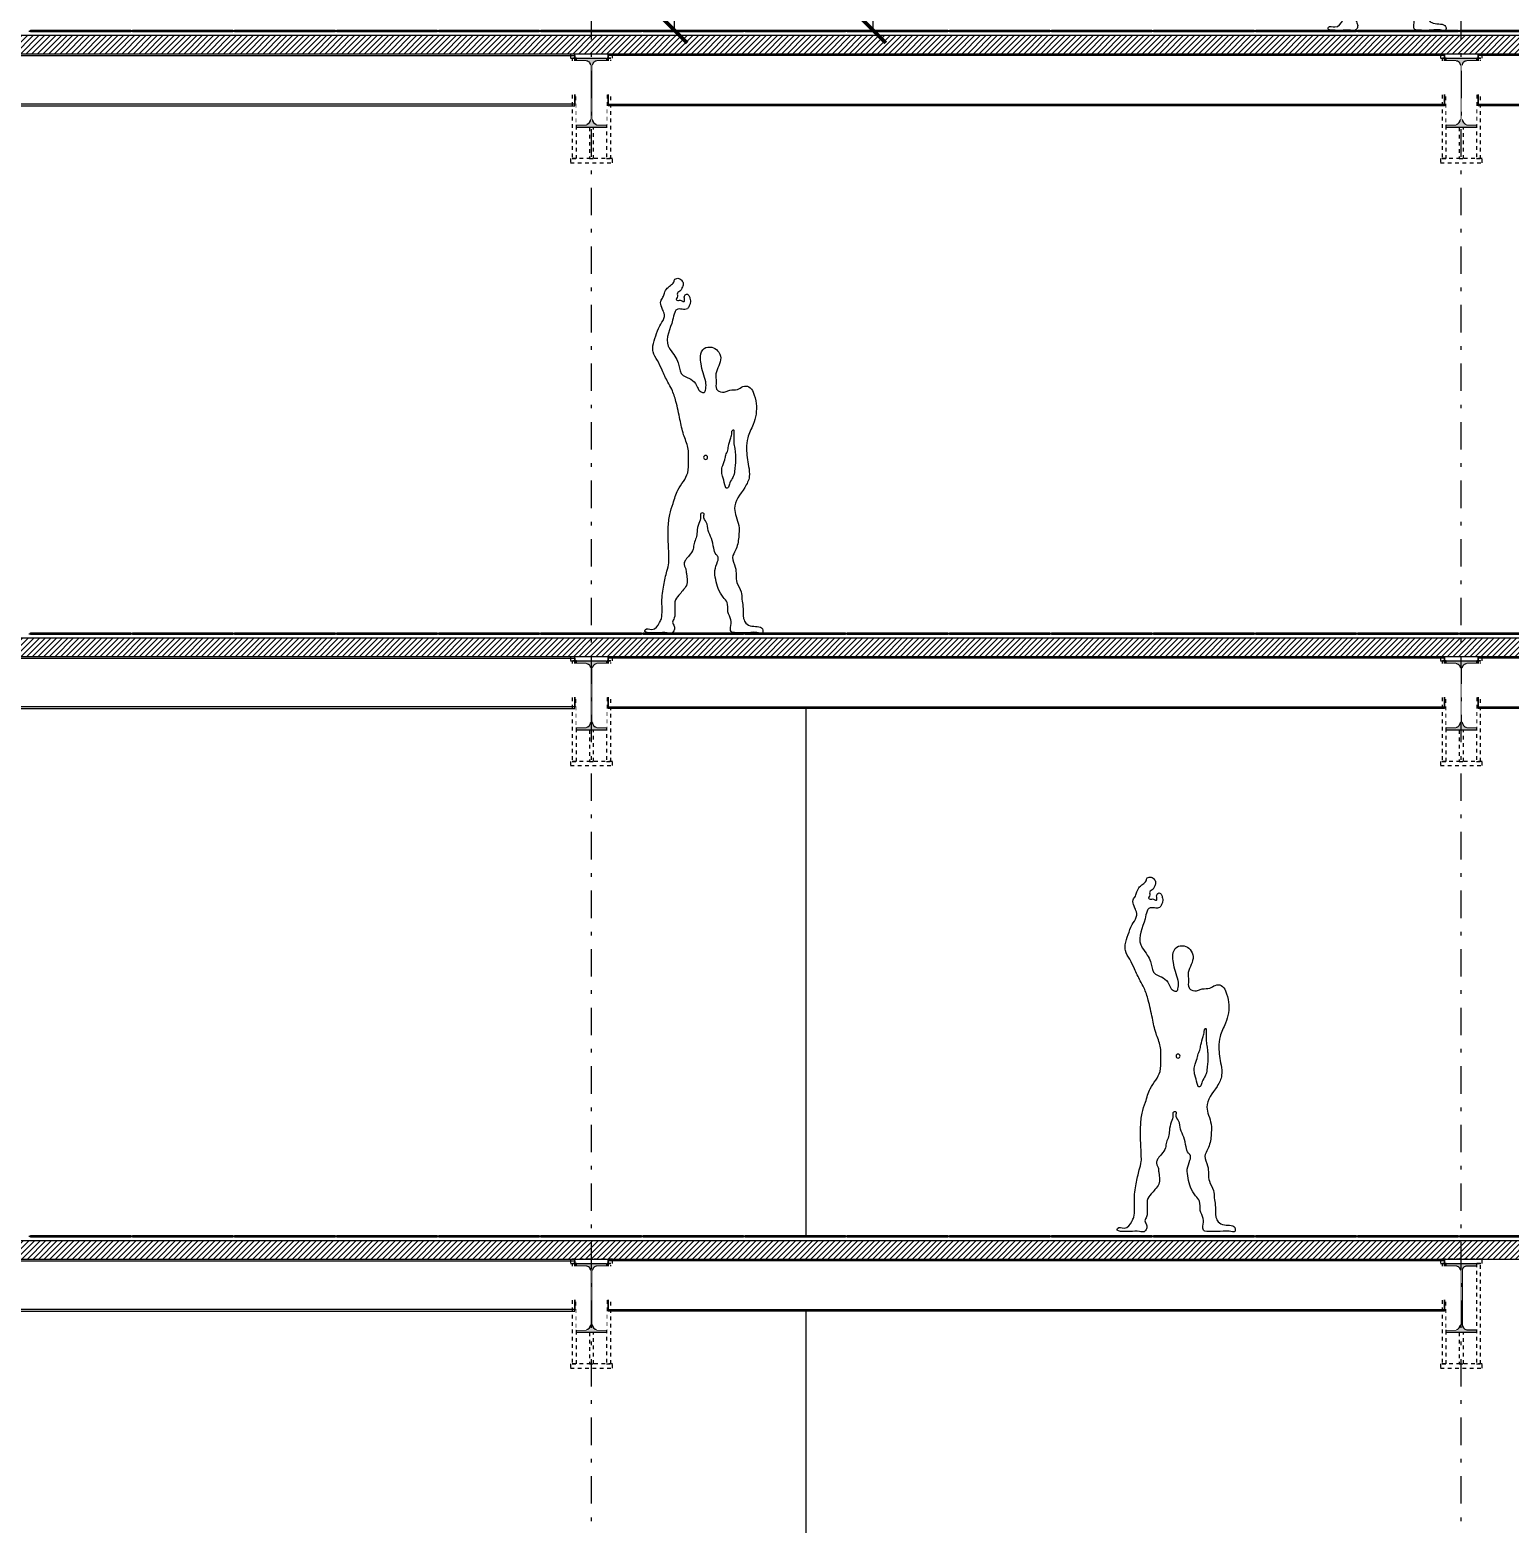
# Model space of a CAD drawing. Header units: millimetres. Extents: x -101 to 3415, y -52 to 1366.
# Drawn here: x 263.81 to 304.25, y 73.34 to 114.16 of the extents above; entities that cross this region are included whole.
import ezdxf

# ---------------------------------------------------------------- set-up
doc = ezdxf.new("R2010")
doc.units = ezdxf.units.MM
doc.set_wipeout_variables(frame=1)
doc.linetypes.add('DASHDOT2', pattern=[0.5, 0.25, -0.125, 0, -0.125])
doc.linetypes.add('OCULTA2', pattern=[0.3, 0.2, -0.1])
doc.layers.add('00_ARQ', color=8, linetype='Continuous')
doc.layers.add('A-ESTRUCTURA', color=6, linetype='Continuous')

# ---------------------------------------------------------------- blocks, each defined once
blk = doc.blocks.new('MODULOR')
blk.add_circle((784.0657, 453.1845), 0.0119)
for points, start_tangent, end_tangent in [([(783.905, 452.1383), (783.8138, 452.1368), (783.7402, 452.1353), (783.7299, 452.1339), (783.724, 452.1515), (783.7888, 452.1765), (783.8255, 452.1942), (783.8388, 452.2221), (783.8432, 452.2956), (783.8491, 452.3368), (783.8535, 452.3809), (783.8785, 452.4368), (783.8888, 452.528), (783.905, 452.5869), (783.8873, 452.6295), (783.8682, 452.7089), (783.8682, 452.778), (783.8829, 452.831), (783.8932, 452.8795), (783.8322, 453.0039), (783.805, 453.07), (783.8089, 453.1309), (783.8218, 453.2372), (783.8141, 453.302), (783.7823, 453.3819), (783.7647, 453.4426), (783.764, 453.5061), (783.7818, 453.5737), (783.808, 453.6069), (783.8429, 453.6073), (783.876, 453.5912), (783.9214, 453.5855), (783.9436, 453.5777), (783.9872, 453.5807), (783.9999, 453.5925), (784.0031, 453.6354), (784.0043, 453.6834), (783.9867, 453.7314), (783.9757, 453.7788), (783.9939, 453.8219), (784.0292, 453.8426), (784.0736, 453.8359), (784.0967, 453.7897), (784.093, 453.7429), (784.0809, 453.6895), (784.0651, 453.6366), (784.0651, 453.5935), (784.0736, 453.5728), (784.0979, 453.5795), (784.1113, 453.5953), (784.1271, 453.6257), (784.1653, 453.6573), (784.1957, 453.6712), (784.2115, 453.6864), (784.2298, 453.7502), (784.2492, 453.7885), (784.279, 453.8316), (784.2887, 453.8498), (784.2629, 454.0049), (784.2502, 454.0509), (784.2396, 454.0668), (784.2067, 454.07), (784.175, 454.0732), (784.1644, 454.0896), (784.1575, 454.107), (784.1596, 454.1351), (784.1665, 454.1515), (784.1739, 454.1589), (784.1872, 454.1563), (784.193, 454.1351), (784.193, 454.1187), (784.1972, 454.1155), (784.2126, 454.1229), (784.2327, 454.1224), (784.2412, 454.1277), (784.2353, 454.1409), (784.2344, 454.1658), (784.2151, 454.1825), (784.2071, 454.1978), (784.1992, 454.2177), (784.2058, 454.2377), (784.2261, 454.2536), (784.249, 454.2489), (784.2561, 454.2319), (784.276, 454.2125), (784.2948, 454.1955), (784.3118, 454.1668), (784.3206, 454.141), (784.3335, 454.1175), (784.3282, 454.0805), (784.3177, 454.0553), (784.3118, 454.0377), (784.3153, 454.0143), (784.3395, 453.9701), (784.3638, 453.9101), (784.3808, 453.8502), (784.3793, 453.8155), (784.354, 453.7628), (784.3255, 453.7054), (784.2912, 453.6343), (784.2686, 453.5913), (784.2431, 453.5192), (784.219, 453.4105), (784.1972, 453.3202), (784.1717, 453.243), (784.1681, 453.163), (784.1731, 453.0932), (784.2311, 452.9896), (784.2601, 452.9099), (784.2804, 452.8433), (784.2891, 452.7621), (784.2898, 452.6932), (784.2869, 452.6388), (784.2854, 452.5915), (784.2854, 452.5543), (784.2969, 452.5056), (784.3069, 452.464), (784.3155, 452.4211), (784.3241, 452.3724), (784.3259, 452.2699), (784.3302, 452.2227), (784.3408, 452.1973), (784.3873, 452.1564), (784.427, 452.1545), (784.4289, 452.1452), (784.4208, 452.1396), (784.3978, 452.1365), (784.3519, 452.1359), (784.2955, 452.1365), (784.2682, 452.1353), (784.2533, 452.1533), (784.2539, 452.1756), (784.2632, 452.1998), (784.2533, 452.2252), (784.2502, 452.2686), (784.2496, 452.299), (784.2502, 452.3226), (784.2254, 452.361), (784.2036, 452.3877), (784.1807, 452.4199), (784.1807, 452.4906), (784.185, 452.5192), (784.1943, 452.552), (784.1846, 452.573), (784.1636, 452.5992), (784.1408, 452.6368), (784.1347, 452.6709), (784.1225, 452.7033), (784.1172, 452.74), (784.1067, 452.7898), (784.0962, 452.8309), (784.0936, 452.8493), (784.0761, 452.8502), (784.077, 452.8336), (784.0621, 452.7977), (784.0499, 452.747), (784.0315, 452.7007), (784.0175, 452.6421), (784.0026, 452.6045), (783.9921, 452.5922), (783.9942, 452.5633), (784.0102, 452.509), (784.0053, 452.4548), (783.9905, 452.4005), (783.9609, 452.35), (783.9374, 452.3179), (783.9325, 452.2624), (783.9152, 452.2143), (783.9165, 452.1687), (783.914, 452.1453), (783.905, 452.1383)], (-0.997918, -0.064489), (-0.997918, -0.064489)), ([(783.9485, 453.1825), (783.9638, 453.1361), (783.9698, 453.1042), (783.9644, 453.0717), (783.9512, 453.0206), (783.9406, 453.0014), (783.9326, 453.0034), (783.924, 453.0239), (783.9074, 453.0578), (783.8961, 453.085), (783.8908, 453.1248), (783.8875, 453.1573), (783.8875, 453.1852), (783.8888, 453.211), (783.8921, 453.2382), (783.8974, 453.2741), (783.8974, 453.3066), (783.8974, 453.3305), (783.8974, 453.3444), (783.8987, 453.349), (783.904, 453.3477), (783.9087, 453.3318), (783.9147, 453.3013), (783.9293, 453.2509), (783.9359, 453.2197), (783.9472, 453.1911), (783.9485, 453.1825)], (0.255607, -0.966781), (0.255607, -0.966781))]:
    blk.add_spline(points, degree=3, dxfattribs=dict(start_tangent=start_tangent, end_tangent=end_tangent))
blk = doc.blocks.new('_ArchTick')
at = {"color": 0, "linetype": 'ByBlock', "const_width": 0.15}
blk.add_lwpolyline([(-0.5, -0.5), (0.5, 0.5)], dxfattribs=at)
blk = doc.blocks.new('A$C0F3E0099')
at = {"layer": 'A-ESTRUCTURA', "color": 8, "linetype": 'OCULTA2', "ltscale": 0.1}
for points in [[(-0.125, 0.025), (0.125, 0.025), (0.125, 0), (-0.125, 0)], [(-0.09, 0), (-0.09, -0.6), (-0.115, -0.6), (-0.115, 0)], [(0.115, 0), (0.115, -0.6), (0.09, -0.6), (0.09, 0)], [(0.0125, -0.413), (0.0125, -0.6), (-0.0125, -0.6), (-0.0125, -0.413)], [(-0.125, -0.6), (0.125, -0.6), (0.125, -0.625), (-0.125, -0.625)]]:
    blk.add_lwpolyline(points, close=True, dxfattribs=at)

msp = doc.modelspace()

# ---------------------------------------------------------------- hatches: boundary and pattern name
at = {"layer": '00_ARQ'}
h = msp.add_hatch(dxfattribs=at)
h.set_pattern_fill('LINE', color=9, scale=0.034297, angle=45, style=0)
h.set_pattern_definition([(45, (-3488.39546, -6.57276), (-0.07699871, 0.07699871), [])])
h.paths.add_polyline_path([(319.827, 113.499), (226.951, 113.499), (226.951, 114.011), (319.827, 114.016)])
h = msp.add_hatch(color=9, dxfattribs=at)
edge = h.paths.add_edge_path()
edge.add_line((279.177, 113.185), (279.177, 111.728))
edge.add_arc((279.334, 111.724), 0.158, 178.4498, 258.7549)
edge.add_line((279.304, 111.569), (279.566, 111.569))
edge.add_line((279.566, 111.569), (279.566, 111.496))
edge.add_line((279.566, 111.496), (278.743, 111.496))
edge.add_line((278.743, 111.496), (278.743, 111.569))
edge.add_line((278.743, 111.569), (279.006, 111.569))
edge.add_arc((278.975, 111.724), 0.158, 281.2451, 361.5502)
edge.add_line((279.133, 111.728), (279.133, 113.185))
edge.add_arc((279.006, 113.185), 0.127, 0, 90)
edge.add_line((279.006, 113.311), (278.743, 113.311))
edge.add_line((278.743, 113.311), (278.743, 113.385))
edge.add_line((278.743, 113.385), (279.566, 113.385))
edge.add_line((279.566, 113.385), (279.566, 113.311))
edge.add_line((279.566, 113.311), (279.304, 113.311))
edge.add_arc((279.304, 113.185), 0.127, 90, 180)
h = msp.add_hatch(color=9, dxfattribs=at)
edge = h.paths.add_edge_path()
edge.add_line((302.938, 113.185), (302.938, 111.728))
edge.add_arc((303.096, 111.724), 0.158, 178.4498, 258.7549)
edge.add_line((303.065, 111.569), (303.328, 111.569))
edge.add_line((303.328, 111.569), (303.328, 111.496))
edge.add_line((303.328, 111.496), (302.505, 111.496))
edge.add_line((302.505, 111.496), (302.505, 111.569))
edge.add_line((302.505, 111.569), (302.767, 111.569))
edge.add_arc((302.737, 111.724), 0.158, 281.2451, 361.5502)
edge.add_line((302.894, 111.728), (302.894, 113.185))
edge.add_arc((302.767, 113.185), 0.127, 360, 450)
edge.add_line((302.767, 113.311), (302.505, 113.311))
edge.add_line((302.505, 113.311), (302.505, 113.385))
edge.add_line((302.505, 113.385), (303.328, 113.385))
edge.add_line((303.328, 113.385), (303.328, 113.311))
edge.add_line((303.328, 113.311), (303.065, 113.311))
edge.add_arc((303.065, 113.185), 0.127, 90, 180)
h = msp.add_hatch(dxfattribs=at)
h.set_pattern_fill('LINE', color=9, scale=0.034297, angle=45, style=0)
h.set_pattern_definition([(45, (-3488.39546, -6.57735), (-0.07699871, 0.07699871), [])])
h.paths.add_polyline_path([(319.827, 97.032), (226.951, 97.032), (226.951, 97.549), (319.827, 97.549)])
h = msp.add_hatch(color=9, dxfattribs=at)
edge = h.paths.add_edge_path()
edge.add_line((279.177, 96.718), (279.177, 95.261))
edge.add_arc((279.334, 95.257), 0.158, 178.4498, 258.7549)
edge.add_line((279.304, 95.102), (279.566, 95.102))
edge.add_line((279.566, 95.102), (279.566, 95.029))
edge.add_line((279.566, 95.029), (278.743, 95.029))
edge.add_line((278.743, 95.029), (278.743, 95.102))
edge.add_line((278.743, 95.102), (279.006, 95.102))
edge.add_arc((278.975, 95.257), 0.158, 281.2451, 361.5502)
edge.add_line((279.133, 95.261), (279.133, 96.718))
edge.add_arc((279.006, 96.718), 0.127, 0, 90)
edge.add_line((279.006, 96.844), (278.743, 96.844))
edge.add_line((278.743, 96.844), (278.743, 96.918))
edge.add_line((278.743, 96.918), (279.566, 96.918))
edge.add_line((279.566, 96.918), (279.566, 96.844))
edge.add_line((279.566, 96.844), (279.304, 96.844))
edge.add_arc((279.304, 96.718), 0.127, 90, 180)
h = msp.add_hatch(color=9, dxfattribs=at)
edge = h.paths.add_edge_path()
edge.add_line((302.938, 96.718), (302.938, 95.261))
edge.add_arc((303.096, 95.257), 0.158, 178.4498, 258.7549)
edge.add_line((303.065, 95.102), (303.328, 95.102))
edge.add_line((303.328, 95.102), (303.328, 95.029))
edge.add_line((303.328, 95.029), (302.505, 95.029))
edge.add_line((302.505, 95.029), (302.505, 95.102))
edge.add_line((302.505, 95.102), (302.767, 95.102))
edge.add_arc((302.737, 95.257), 0.158, 281.2451, 361.5502)
edge.add_line((302.894, 95.261), (302.894, 96.718))
edge.add_arc((302.767, 96.718), 0.127, 0, 90)
edge.add_line((302.767, 96.844), (302.505, 96.844))
edge.add_line((302.505, 96.844), (302.505, 96.918))
edge.add_line((302.505, 96.918), (303.328, 96.918))
edge.add_line((303.328, 96.918), (303.328, 96.844))
edge.add_line((303.328, 96.844), (303.065, 96.844))
edge.add_arc((303.065, 96.718), 0.127, 90, 180)
h = msp.add_hatch(dxfattribs=at)
h.set_pattern_fill('LINE', color=9, scale=0.034297, angle=45, style=0)
h.set_pattern_definition([(45, (-3488.39546, -6.57728), (-0.07699871, 0.07699871), [])])
edge = h.paths.add_edge_path()
edge.add_line((318.408, 81.086), (318.408, 80.816))
edge.add_arc((318.25, 80.811), 0.158, -78.7549, 1.5502, ccw=False)
edge.add_line((318.281, 80.657), (317.992, 80.657))
edge.add_line((317.992, 80.657), (317.992, 80.569))
edge.add_line((317.992, 80.569), (226.782, 80.569))
edge.add_line((226.782, 80.569), (226.782, 81.086))
edge.add_line((226.782, 81.086), (318.408, 81.086))
h = msp.add_hatch(color=9, dxfattribs=at)
edge = h.paths.add_edge_path()
edge.add_line((279.177, 80.255), (279.177, 78.798))
edge.add_arc((279.334, 78.794), 0.158, 178.4498, 258.7549)
edge.add_line((279.304, 78.64), (279.566, 78.64))
edge.add_line((279.566, 78.64), (279.566, 78.566))
edge.add_line((279.566, 78.566), (278.743, 78.566))
edge.add_line((278.743, 78.566), (278.743, 78.64))
edge.add_line((278.743, 78.64), (279.006, 78.64))
edge.add_arc((278.975, 78.794), 0.158, 281.2451, 361.5502)
edge.add_line((279.133, 78.798), (279.133, 80.255))
edge.add_arc((279.006, 80.255), 0.127, 0, 90)
edge.add_line((279.006, 80.382), (278.743, 80.382))
edge.add_line((278.743, 80.382), (278.743, 80.455))
edge.add_line((278.743, 80.455), (279.566, 80.455))
edge.add_line((279.566, 80.455), (279.566, 80.382))
edge.add_line((279.566, 80.382), (279.304, 80.382))
edge.add_arc((279.304, 80.255), 0.127, 90, 180)
h = msp.add_hatch(color=9, dxfattribs=at)
edge = h.paths.add_edge_path()
edge.add_line((302.938, 80.255), (302.938, 78.798))
edge.add_arc((303.096, 78.794), 0.158, 178.4498, 258.7549)
edge.add_line((303.065, 78.64), (303.328, 78.64))
edge.add_line((303.328, 78.64), (303.328, 78.566))
edge.add_line((303.328, 78.566), (302.505, 78.566))
edge.add_line((302.505, 78.566), (302.505, 78.64))
edge.add_line((302.505, 78.64), (302.767, 78.64))
edge.add_arc((302.737, 78.794), 0.158, 281.2451, 361.5502)
edge.add_line((302.894, 78.798), (302.894, 80.255))
edge.add_arc((302.767, 80.255), 0.127, 0, 90)
edge.add_line((302.767, 80.382), (302.505, 80.382))
edge.add_line((302.505, 80.382), (302.505, 80.455))
edge.add_line((302.505, 80.455), (303.328, 80.455))
edge.add_line((303.328, 80.455), (303.328, 80.382))
edge.add_line((303.328, 80.382), (303.065, 80.382))
edge.add_arc((303.065, 80.255), 0.127, 90, 180)

# ---------------------------------------------------------------- linework, layer by layer
at = {"layer": '00_ARQ', "color": 9, "linetype": 'DASHDOT2', "ltscale": 3}
for p, q in [((279.155, 38.695), (279.155, 195.766)), ((302.916, 38.695), (302.916, 195.766))]:
    msp.add_line(p, q, dxfattribs=at)
at = {"layer": '00_ARQ', "color": 9}
for p, q in [((286.851, 114.148), (286.851, 121.473)), ((281.425, 114.148), (281.425, 119.637)), ((279.894, 114.148), (281.837, 114.148)), ((281.654, 114.148), (287.262, 114.148)), ((285.005, 79.156), (285.005, 66.133))]:
    msp.add_line(p, q, dxfattribs=at)
at = {"layer": '00_ARQ', "color": 9, "ltscale": 3}
for p, q in [((263.779, 114.125), (263.825, 114.125)), ((266.569, 114.125), (266.615, 114.125)), ((266.569, 114.125), (266.615, 114.125)), ((269.358, 114.125), (269.404, 114.125)), ((272.148, 114.125), (272.194, 114.125)), ((274.937, 114.125), (274.983, 114.125)), ((274.937, 114.125), (274.983, 114.125)), ((277.727, 114.125), (277.773, 114.125)), ((280.516, 114.125), (280.562, 114.125)), ((283.306, 114.125), (283.351, 114.125)), ((283.306, 114.125), (283.351, 114.125)), ((286.095, 114.125), (286.141, 114.125)), ((288.885, 114.125), (288.93, 114.125)), ((291.674, 114.125), (291.72, 114.125)), ((291.674, 114.125), (291.72, 114.125)), ((294.464, 114.125), (294.509, 114.125)), ((297.253, 114.125), (297.299, 114.125)), ((300.043, 114.125), (300.088, 114.125)), ((300.043, 114.125), (300.088, 114.125)), ((302.832, 114.125), (302.878, 114.125)), ((263.779, 97.663), (263.825, 97.663)), ((266.569, 97.663), (266.615, 97.663)), ((266.569, 97.663), (266.615, 97.663)), ((269.358, 97.663), (269.404, 97.663)), ((272.148, 97.663), (272.194, 97.663)), ((274.937, 97.663), (274.983, 97.663)), ((274.937, 97.663), (274.983, 97.663)), ((277.727, 97.663), (277.773, 97.663)), ((280.516, 97.663), (280.562, 97.663)), ((283.306, 97.663), (283.351, 97.663)), ((283.306, 97.663), (283.351, 97.663)), ((286.095, 97.663), (286.141, 97.663)), ((288.885, 97.663), (288.93, 97.663)), ((291.674, 97.663), (291.72, 97.663)), ((291.674, 97.663), (291.72, 97.663)), ((294.464, 97.663), (294.509, 97.663)), ((297.253, 97.663), (297.299, 97.663)), ((300.043, 97.663), (300.088, 97.663)), ((300.043, 97.663), (300.088, 97.663)), ((302.832, 97.663), (302.878, 97.663)), ((263.779, 81.2), (263.825, 81.2)), ((266.569, 81.2), (266.615, 81.2)), ((266.569, 81.2), (266.615, 81.2)), ((269.358, 81.2), (269.404, 81.2)), ((272.148, 81.2), (272.194, 81.2)), ((274.937, 81.2), (274.983, 81.2)), ((274.937, 81.2), (274.983, 81.2)), ((277.727, 81.2), (277.773, 81.2)), ((280.516, 81.2), (280.562, 81.2)), ((283.306, 81.2), (283.351, 81.2)), ((283.306, 81.2), (283.351, 81.2)), ((286.095, 81.2), (286.141, 81.2)), ((288.885, 81.2), (288.93, 81.2)), ((291.674, 81.2), (291.72, 81.2)), ((291.674, 81.2), (291.72, 81.2)), ((294.464, 81.2), (294.509, 81.2)), ((297.253, 81.2), (297.299, 81.2)), ((300.043, 81.2), (300.088, 81.2)), ((300.043, 81.2), (300.088, 81.2)), ((302.832, 81.2), (302.878, 81.2))]:
    msp.add_line(p, q, dxfattribs=at)
for points in [[(263.825, 114.103), (263.825, 114.148), (266.569, 114.148), (266.569, 114.103)], [(266.615, 114.103), (266.615, 114.148), (269.358, 114.148), (269.358, 114.103)], [(269.404, 114.103), (269.404, 114.148), (272.148, 114.148), (272.148, 114.103)], [(272.194, 114.103), (272.194, 114.148), (274.937, 114.148), (274.937, 114.103)], [(274.983, 114.103), (274.983, 114.148), (277.727, 114.148), (277.727, 114.103)], [(277.773, 114.103), (277.773, 114.148), (280.516, 114.148), (280.516, 114.103)], [(280.562, 114.103), (280.562, 114.148), (283.306, 114.148), (283.306, 114.103)], [(283.351, 114.103), (283.351, 114.148), (286.095, 114.148), (286.095, 114.103)], [(286.141, 114.103), (286.141, 114.148), (288.885, 114.148), (288.885, 114.103)], [(288.93, 114.103), (288.93, 114.148), (291.674, 114.148), (291.674, 114.103)], [(291.72, 114.103), (291.72, 114.148), (294.464, 114.148), (294.464, 114.103)], [(294.509, 114.103), (294.509, 114.148), (297.253, 114.148), (297.253, 114.103)], [(297.299, 114.103), (297.299, 114.148), (300.043, 114.148), (300.043, 114.103)], [(300.088, 114.103), (300.088, 114.148), (302.832, 114.148), (302.832, 114.103)], [(302.878, 114.103), (302.878, 114.148), (305.622, 114.148), (305.622, 114.103)], [(263.825, 97.64), (263.825, 97.686), (266.569, 97.686), (266.569, 97.64)], [(266.615, 97.64), (266.615, 97.686), (269.358, 97.686), (269.358, 97.64)], [(269.404, 97.64), (269.404, 97.686), (272.148, 97.686), (272.148, 97.64)], [(272.194, 97.64), (272.194, 97.686), (274.937, 97.686), (274.937, 97.64)], [(274.983, 97.64), (274.983, 97.686), (277.727, 97.686), (277.727, 97.64)], [(277.773, 97.64), (277.773, 97.686), (280.516, 97.686), (280.516, 97.64)], [(280.562, 97.64), (280.562, 97.686), (283.306, 97.686), (283.306, 97.64)], [(283.351, 97.64), (283.351, 97.686), (286.095, 97.686), (286.095, 97.64)], [(286.141, 97.64), (286.141, 97.686), (288.885, 97.686), (288.885, 97.64)], [(288.93, 97.64), (288.93, 97.686), (291.674, 97.686), (291.674, 97.64)], [(291.72, 97.64), (291.72, 97.686), (294.464, 97.686), (294.464, 97.64)], [(294.509, 97.64), (294.509, 97.686), (297.253, 97.686), (297.253, 97.64)], [(297.299, 97.64), (297.299, 97.686), (300.043, 97.686), (300.043, 97.64)], [(300.088, 97.64), (300.088, 97.686), (302.832, 97.686), (302.832, 97.64)], [(302.878, 97.64), (302.878, 97.686), (305.622, 97.686), (305.622, 97.64)], [(263.825, 81.178), (263.825, 81.223), (266.569, 81.223), (266.569, 81.178)], [(266.615, 81.178), (266.615, 81.223), (269.358, 81.223), (269.358, 81.178)], [(269.404, 81.178), (269.404, 81.223), (272.148, 81.223), (272.148, 81.178)], [(272.194, 81.178), (272.194, 81.223), (274.937, 81.223), (274.937, 81.178)], [(274.983, 81.178), (274.983, 81.223), (277.727, 81.223), (277.727, 81.178)], [(277.773, 81.178), (277.773, 81.223), (280.516, 81.223), (280.516, 81.178)], [(280.562, 81.178), (280.562, 81.223), (283.306, 81.223), (283.306, 81.178)], [(283.351, 81.178), (283.351, 81.223), (286.095, 81.223), (286.095, 81.178)], [(286.141, 81.178), (286.141, 81.223), (288.885, 81.223), (288.885, 81.178)], [(288.93, 81.178), (288.93, 81.223), (291.674, 81.223), (291.674, 81.178)], [(291.72, 81.178), (291.72, 81.223), (294.464, 81.223), (294.464, 81.178)], [(294.509, 81.178), (294.509, 81.223), (297.253, 81.223), (297.253, 81.178)], [(297.299, 81.178), (297.299, 81.223), (300.043, 81.223), (300.043, 81.178)], [(300.088, 81.178), (300.088, 81.223), (302.832, 81.223), (302.832, 81.178)], [(302.878, 81.178), (302.878, 81.223), (305.622, 81.223), (305.622, 81.178)]]:
    msp.add_lwpolyline(points, close=True, dxfattribs=at)
at = {"layer": '00_ARQ', "color": 9, "ltscale": 2}
for points in [[(278.697, 113.499), (254.192, 113.499), (254.192, 112.086), (278.697, 112.086)], [(279.612, 113.499), (302.459, 113.499), (302.459, 112.086), (279.612, 112.086)], [(303.374, 113.499), (317.839, 113.499), (317.839, 112.086), (303.374, 112.086)], [(254.192, 113.458), (278.697, 113.458), (278.697, 112.127), (254.192, 112.127)], [(302.459, 113.458), (279.612, 113.458), (279.612, 112.127), (302.459, 112.127)], [(317.839, 113.458), (303.374, 113.458), (303.374, 112.127), (317.839, 112.127)], [(278.697, 97.032), (254.192, 97.032), (254.192, 95.619), (278.697, 95.619)], [(254.192, 96.991), (278.697, 96.991), (278.697, 95.66), (254.192, 95.66)], [(279.612, 97.032), (302.459, 97.032), (302.459, 95.619), (279.612, 95.619)], [(302.459, 96.991), (279.612, 96.991), (279.612, 95.66), (302.459, 95.66)], [(303.374, 97.032), (317.839, 97.032), (317.839, 95.619), (303.374, 95.619)], [(317.839, 96.991), (303.374, 96.991), (303.374, 95.66), (317.839, 95.66)], [(278.697, 80.569), (254.192, 80.569), (254.192, 79.156), (278.697, 79.156)], [(254.192, 80.529), (278.697, 80.529), (278.697, 79.197), (254.192, 79.197)], [(279.612, 80.569), (302.459, 80.569), (302.459, 79.156), (279.612, 79.156)], [(302.459, 80.529), (279.612, 80.529), (279.612, 79.197), (302.459, 79.197)]]:
    msp.add_lwpolyline(points, close=True, dxfattribs=at)
at = {"layer": '00_ARQ', "color": 9}
for points in [[(279.177, 113.185), (279.177, 111.728, 0.365479), (279.304, 111.569), (279.566, 111.569), (279.566, 111.496), (278.743, 111.496), (278.743, 111.569), (279.006, 111.569, 0.365479), (279.133, 111.728), (279.133, 113.185, 0.414214), (279.006, 113.311), (278.743, 113.311), (278.743, 113.385), (279.566, 113.385), (279.566, 113.311), (279.304, 113.311, 0.414214)], [(302.938, 113.185), (302.938, 111.728, 0.365479), (303.065, 111.569), (303.328, 111.569), (303.328, 111.496), (302.505, 111.496), (302.505, 111.569), (302.767, 111.569, 0.365479), (302.894, 111.728), (302.894, 113.185, 0.414214), (302.767, 113.311), (302.505, 113.311), (302.505, 113.385), (303.328, 113.385), (303.328, 113.311), (303.065, 113.311, 0.414214)], [(279.177, 96.718), (279.177, 95.261, 0.365479), (279.304, 95.102), (279.566, 95.102), (279.566, 95.029), (278.743, 95.029), (278.743, 95.102), (279.006, 95.102, 0.365479), (279.133, 95.261), (279.133, 96.718, 0.414214), (279.006, 96.844), (278.743, 96.844), (278.743, 96.918), (279.566, 96.918), (279.566, 96.844), (279.304, 96.844, 0.414214)], [(302.938, 96.718), (302.938, 95.261, 0.365479), (303.065, 95.102), (303.328, 95.102), (303.328, 95.029), (302.505, 95.029), (302.505, 95.102), (302.767, 95.102, 0.365479), (302.894, 95.261), (302.894, 96.718, 0.414214), (302.767, 96.844), (302.505, 96.844), (302.505, 96.918), (303.328, 96.918), (303.328, 96.844), (303.065, 96.844, 0.414214)], [(279.177, 80.255), (279.177, 78.798, 0.365479), (279.304, 78.64), (279.566, 78.64), (279.566, 78.566), (278.743, 78.566), (278.743, 78.64), (279.006, 78.64, 0.365479), (279.133, 78.798), (279.133, 80.255, 0.414214), (279.006, 80.382), (278.743, 80.382), (278.743, 80.455), (279.566, 80.455), (279.566, 80.382), (279.304, 80.382, 0.414214)], [(302.938, 80.255), (302.938, 78.798, 0.365479), (303.065, 78.64), (303.328, 78.64), (303.328, 78.566), (302.505, 78.566), (302.505, 78.64), (302.767, 78.64, 0.365479), (302.894, 78.798), (302.894, 80.255, 0.414214), (302.767, 80.382), (302.505, 80.382), (302.505, 80.455), (303.328, 80.455), (303.328, 80.382), (303.065, 80.382, 0.414214)]]:
    msp.add_lwpolyline(points, format="xyb", close=True, dxfattribs=at)
msp.add_lwpolyline([(319.827, 97.032), (226.951, 97.032), (226.951, 97.549), (319.827, 97.549)], close=True, dxfattribs=at)
msp.add_lwpolyline([(285.005, 95.619), (285.005, 81.223)], dxfattribs=at)

# ---------------------------------------------------------------- block references
at = {"layer": '00_ARQ', "color": 9, "xscale": -4.572918431750428, "yscale": 4.572918431750796, "zscale": 4.572918431750772}
for p in [(3886.404, -1953.434), (3867.741, -1969.897), (3880.645, -1986.254)]:
    msp.add_blockref('MODULOR', p, dxfattribs=at)
at = {"layer": '00_ARQ', "color": 9, "xscale": 0.6859377647626195, "yscale": 0.6859377647626195, "zscale": 0.6859377647626195, "rotation": 270}
for p in [(281.425, 114.148), (286.851, 114.148)]:
    msp.add_blockref('_ArchTick', p, dxfattribs=at)
at = {"layer": '00_ARQ', "color": 9, "extrusion": (0, 0, -1), "xscale": 4.572918431750428, "yscale": 4.572918431750428, "zscale": -4.572918431750772}
for p in [(-279.155, 113.385), (-302.916, 113.385), (-279.155, 96.918), (-302.916, 96.918), (-279.155, 80.455), (-302.916, 80.455)]:
    msp.add_blockref('A$C0F3E0099', p, dxfattribs=at)

# ---------------------------------------------------------------- next in the draw order: wipeouts: each hides what was drawn before it
at = {"color": 9, "ltscale": 2}
for points in [[(278.24, 113.311), (278.24, 112.397), (278.743, 112.397), (278.743, 111.569), (279.006, 111.569), (279.133, 111.728), (279.133, 113.185), (279.006, 113.311)], [(278.24, 96.844), (278.24, 95.93), (278.743, 95.93), (278.743, 95.102), (279.006, 95.102), (279.133, 95.261), (279.133, 96.718), (279.006, 96.844)], [(302.002, 96.844), (302.002, 95.93), (302.505, 95.93), (302.505, 95.102), (302.767, 95.102), (302.894, 95.261), (302.894, 96.718), (302.767, 96.844)], [(278.24, 80.382), (278.24, 79.467), (278.743, 79.467), (278.743, 78.64), (279.006, 78.64), (279.133, 78.798), (279.133, 80.255), (279.006, 80.382)], [(302.002, 80.382), (302.002, 79.467), (302.505, 79.467), (302.505, 78.64), (302.767, 78.64), (302.894, 78.798), (302.894, 80.255), (302.767, 80.382)]]:
    msp.add_wipeout(points, dxfattribs=at).dxf.layer = '00_ARQ'

# ---------------------------------------------------------------- next in the draw order: wipeouts: each hides what was drawn before it
for points in [[(280.069, 113.311), (280.069, 112.397), (279.566, 112.397), (279.566, 111.569), (279.304, 111.569), (279.177, 111.728), (279.177, 113.185), (279.304, 113.311)], [(280.069, 96.844), (280.069, 95.93), (279.566, 95.93), (279.566, 95.102), (279.304, 95.102), (279.177, 95.261), (279.177, 96.718), (279.304, 96.844)], [(303.831, 96.844), (303.831, 95.93), (303.328, 95.93), (303.328, 95.102), (303.065, 95.102), (302.938, 95.261), (302.938, 96.718), (303.065, 96.844)], [(280.069, 80.382), (280.069, 79.467), (279.566, 79.467), (279.566, 78.64), (279.304, 78.64), (279.177, 78.798), (279.177, 80.255), (279.304, 80.382)]]:
    msp.add_wipeout(points, dxfattribs=at).dxf.layer = '00_ARQ'

# ---------------------------------------------------------------- next in the draw order: linework, layer by layer
at = {"layer": '00_ARQ', "color": 9}
msp.add_lwpolyline([(319.827, 113.499), (226.951, 113.499), (226.951, 114.011), (319.827, 114.016)], close=True, dxfattribs=at)
msp.add_lwpolyline([(318.408, 81.086), (318.408, 81.086), (318.408, 80.816, -0.365479), (318.281, 80.657), (317.992, 80.657), (317.992, 80.569), (226.782, 80.569), (226.782, 81.086)], format="xyb", close=True, dxfattribs=at)

# ---------------------------------------------------------------- next in the draw order: wipeouts: each hides what was drawn before it
at = {"color": 9, "ltscale": 2}
msp.add_wipeout([(302.002, 113.311), (302.002, 112.397), (302.505, 112.397), (302.505, 111.569), (302.767, 111.569), (302.894, 111.728), (302.894, 113.185), (302.767, 113.311)], dxfattribs=at).dxf.layer = '00_ARQ'

# ---------------------------------------------------------------- next in the draw order: wipeouts: each hides what was drawn before it
msp.add_wipeout([(303.831, 113.311), (303.831, 112.397), (303.328, 112.397), (303.328, 111.569), (303.065, 111.569), (302.938, 111.728), (302.938, 113.185), (303.065, 113.311)], dxfattribs=at).dxf.layer = '00_ARQ'

doc.saveas('drawing.dxf')
